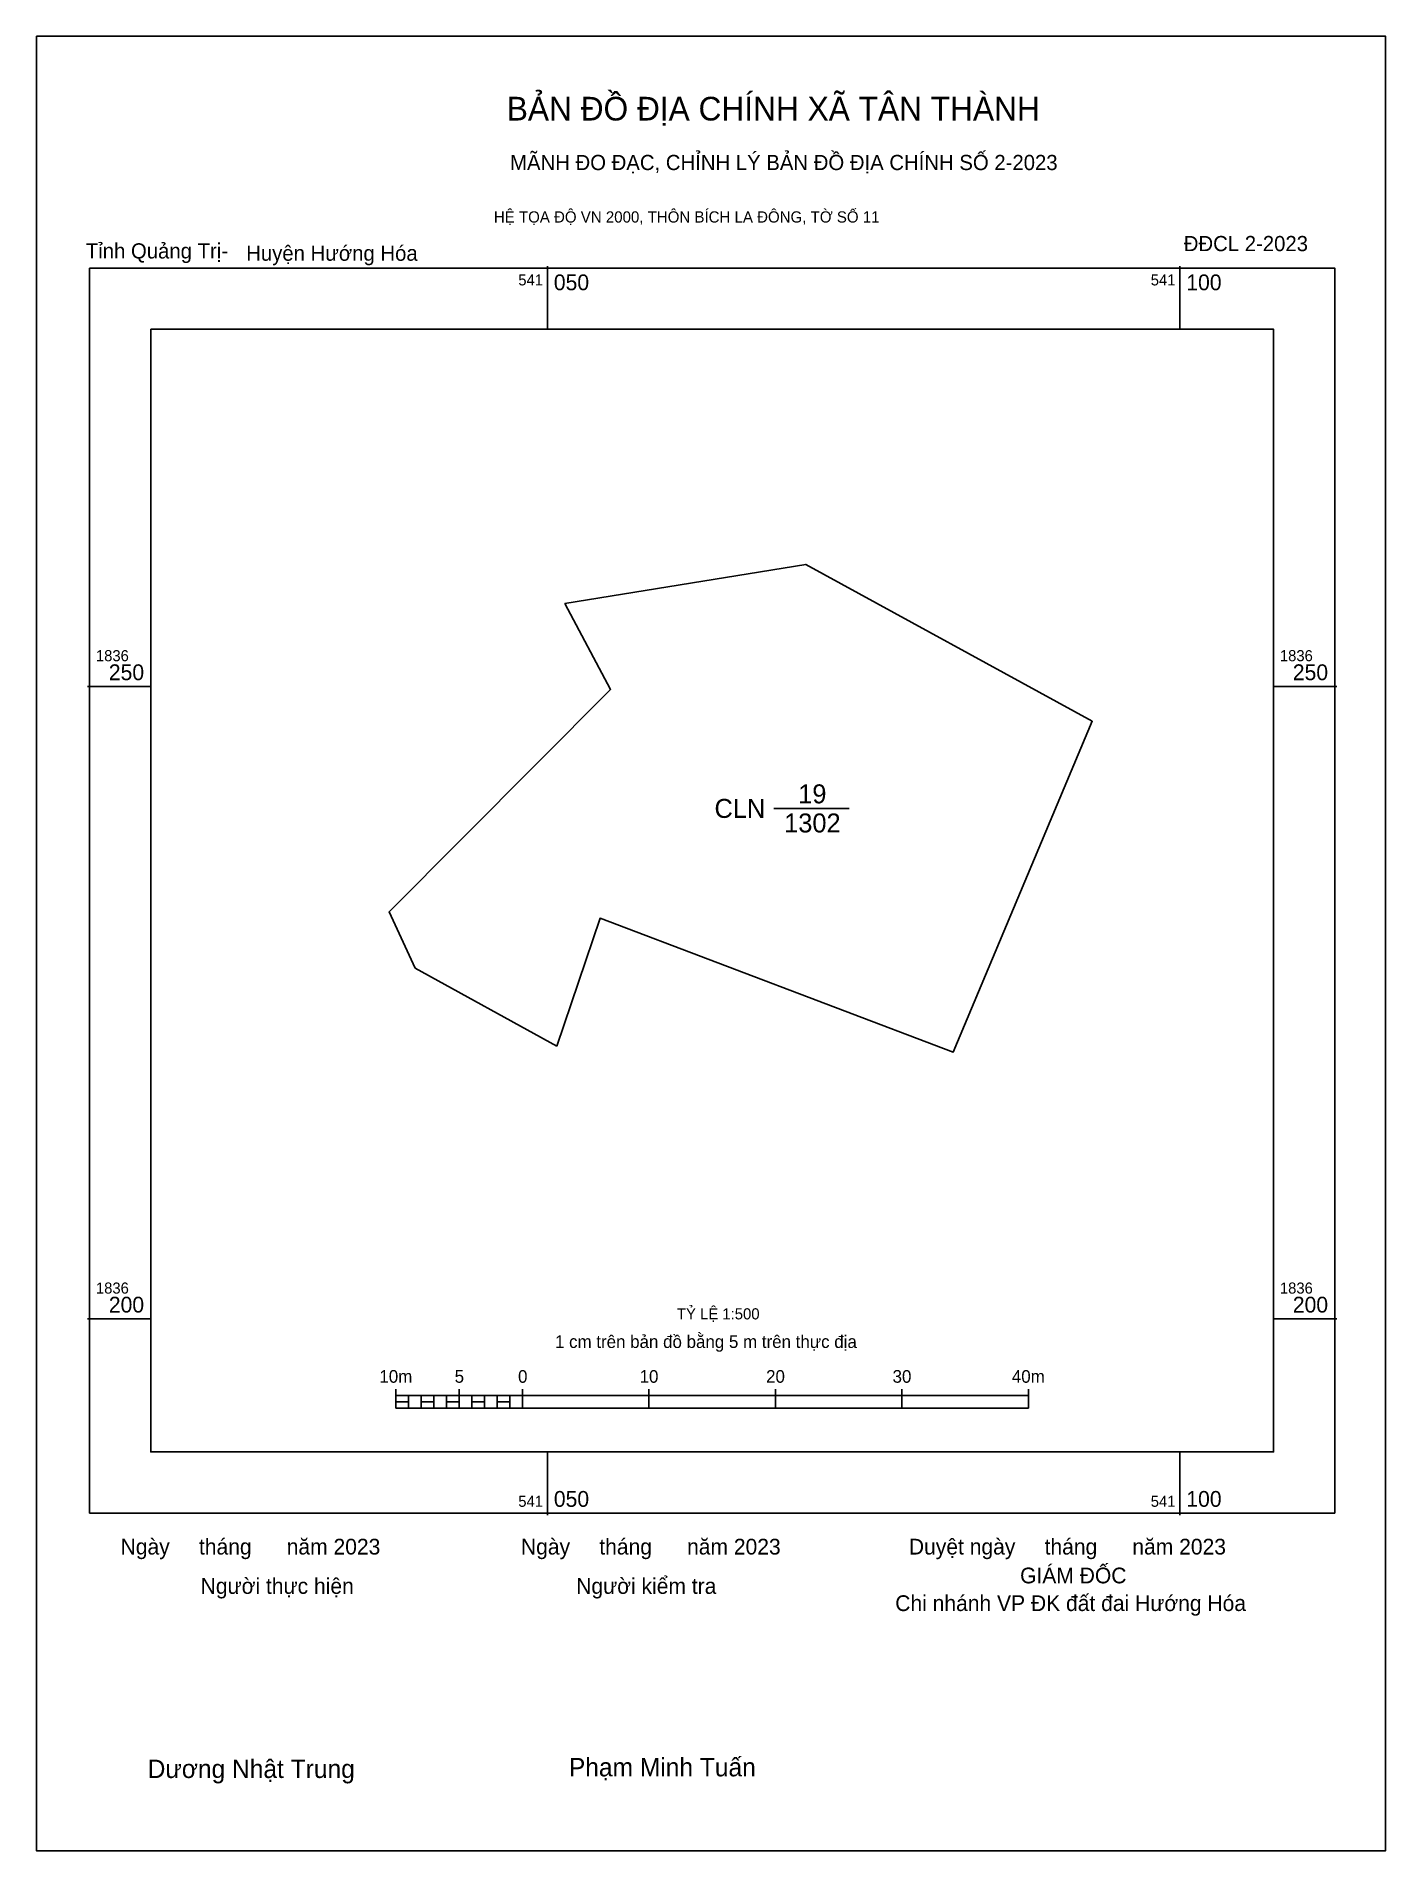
# Model space of a CAD drawing. Extents: x 541010 to 541116, y 1836158 to 1836301.
import ezdxf

# ---------------------------------------------------------------- set-up
doc = ezdxf.new("R2010")
doc.units = 0
for name, color, linetype in [('Level 10', 7, 'Continuous'), ('Level 13', 7, 'Continuous'), ('Level 15', 7, 'Continuous'), ('Level 27', 7, 'Continuous'), ('Level 6', 7, 'Continuous'), ('Level 62', 7, 'Continuous'), ('Level 63', 7, 'Continuous'), ('Level 9', 7, 'Continuous')]:
    doc.layers.add(name, color=color, linetype=linetype)

msp = doc.modelspace()

# ---------------------------------------------------------------- linework, layer by layer
at = {"layer": 'Level 10'}
msp.add_line((541067.9, 1836240.36), (541073.85, 1836240.36), dxfattribs=at)
msp.add_lwpolyline([(541050.73, 1836221.57), (541039.53, 1836227.74), (541037.47, 1836232.19), (541054.99, 1836249.77), (541051.37, 1836256.56), (541070.41, 1836259.64), (541093.07, 1836247.25), (541082.07, 1836221.09), (541054.15, 1836231.67)], close=True, dxfattribs=at)
at = {"layer": 'Level 15'}
msp.add_lwpolyline([(541009.59, 1836301.41), (541116.26, 1836301.41), (541116.26, 1836157.95), (541009.59, 1836157.95)], close=True, dxfattribs=at)
at = {"layer": 'Level 27'}
for p, q in [((541070.41, 1836259.64), (541070.4, 1836259.64)), ((541093.07, 1836247.25), (541093.07, 1836247.26)), ((541050.73, 1836221.57), (541050.73, 1836221.57)), ((541082.07, 1836221.09), (541082.07, 1836221.09))]:
    msp.add_line(p, q, dxfattribs=at)
at = {"layer": 'Level 62'}
msp.add_lwpolyline([(541018.64, 1836278.24), (541107.4, 1836278.24), (541107.4, 1836189.48), (541018.64, 1836189.48)], close=True, dxfattribs=at)
at = {"layer": 'Level 63'}
for p, q in [((541050, 1836283.24), (541050, 1836278.24)), ((541100, 1836283.24), (541100, 1836278.24)), ((541013.64, 1836250), (541018.64, 1836250)), ((541107.4, 1836250), (541112.4, 1836250)), ((541013.64, 1836200), (541018.64, 1836200)), ((541107.4, 1836200), (541112.4, 1836200)), ((541038.02, 1836194.45), (541038.02, 1836192.95)), ((541043.02, 1836194.45), (541043.02, 1836192.95)), ((541048.02, 1836194.45), (541048.02, 1836192.95)), ((541058.02, 1836194.45), (541058.02, 1836192.95)), ((541068.02, 1836194.45), (541068.02, 1836192.95)), ((541078.02, 1836194.45), (541078.02, 1836192.95)), ((541088.02, 1836194.45), (541088.02, 1836192.95)), ((541038.02, 1836193.95), (541088.02, 1836193.95)), ((541038.02, 1836192.95), (541088.02, 1836192.95)), ((541039.02, 1836193.95), (541039.02, 1836192.95)), ((541040.02, 1836193.95), (541040.02, 1836192.95)), ((541041.02, 1836193.95), (541041.02, 1836192.95)), ((541042.02, 1836193.95), (541042.02, 1836192.95)), ((541043.02, 1836193.95), (541043.02, 1836192.95)), ((541044.02, 1836193.95), (541044.02, 1836192.95)), ((541045.02, 1836193.95), (541045.02, 1836192.95)), ((541046.02, 1836193.95), (541046.02, 1836192.95)), ((541047.02, 1836193.95), (541047.02, 1836192.95)), ((541048.02, 1836193.95), (541048.02, 1836192.95)), ((541050, 1836189.48), (541050, 1836184.48)), ((541100, 1836189.48), (541100, 1836184.48))]:
    msp.add_line(p, q, dxfattribs=at)
for points in [[(541013.8, 1836283.08), (541112.24, 1836283.08), (541112.24, 1836184.64), (541013.8, 1836184.64)], [(541038.02, 1836193.45), (541039.02, 1836193.45), (541039.02, 1836192.95), (541038.02, 1836192.95)], [(541038.02, 1836193.45), (541039.02, 1836193.45), (541039.02, 1836192.95), (541038.02, 1836192.95)], [(541040.02, 1836193.45), (541041.02, 1836193.45), (541041.02, 1836192.95), (541040.02, 1836192.95)], [(541042.02, 1836193.45), (541043.02, 1836193.45), (541043.02, 1836192.95), (541042.02, 1836192.95)], [(541044.02, 1836193.45), (541045.02, 1836193.45), (541045.02, 1836192.95), (541044.02, 1836192.95)], [(541046.02, 1836193.45), (541047.02, 1836193.45), (541047.02, 1836192.95), (541046.02, 1836192.95)]]:
    msp.add_lwpolyline(points, close=True, dxfattribs=at)

# ---------------------------------------------------------------- texts
at = {"layer": 'Level 13'}
for s, p in [('19', (541069.82, 1836240.76)), ('CLN', (541063.2, 1836239.61)), ('1302', (541068.71, 1836238.46))]:
    msp.add_text(s, height=1.5, dxfattribs=at).set_placement(p)
at = {"layer": 'Level 6'}
msp.add_text('TỶ LỆ 1:500', height=0.879, dxfattribs=at).set_placement((541060.23, 1836199.96))
at = {"layer": 'Level 63'}
for s, height, p in [('BẢN ĐỒ ĐỊA CHÍNH XÃ TÂN THÀNH', 1.8718, (541046.78, 1836294.75)), ('MÃNH ĐO ĐẠC, CHỈNH LÝ BẢN ĐỒ ĐỊA CHÍNH SỐ 2-2023', 1.2011, (541047.04, 1836290.83)), ('HỆ TỌA ĐỘ VN 2000, THÔN BÍCH LA ĐÔNG, TỜ SỐ 11', 0.8891, (541045.76, 1836286.68)), ('541', 0.875, (541047.69, 1836281.71)), ('050', 1.25, (541050.5, 1836281.33)), ('541', 0.875, (541097.69, 1836281.71)), ('100', 1.25, (541100.5, 1836281.33)), ('1836', 0.875, (541014.3, 1836252)), ('1836', 0.875, (541107.9, 1836252)), ('250', 1.25, (541015.32, 1836250.5)), ('250', 1.25, (541108.92, 1836250.5)), ('1836', 0.875, (541014.3, 1836202)), ('1836', 0.875, (541107.9, 1836202)), ('200', 1.25, (541015.32, 1836200.5)), ('200', 1.25, (541108.92, 1836200.5)), ('1 cm trên bản đồ bằng 5 m trên thực địa', 1, (541050.59, 1836197.7)), ('10m', 1, (541036.71, 1836194.95)), ('5', 1, (541042.66, 1836194.95)), ('0', 1, (541047.67, 1836194.95)), ('10', 1, (541057.28, 1836194.95)), ('20', 1, (541067.28, 1836194.95)), ('30', 1, (541077.28, 1836194.95)), ('40m', 1, (541086.71, 1836194.95)), ('541', 0.875, (541047.69, 1836185.14)), ('050', 1.25, (541050.5, 1836185.14)), ('541', 0.875, (541097.69, 1836185.14)), ('100', 1.25, (541100.5, 1836185.14)), ('Ngày     tháng      năm 2023', 1.2442, (541016.25, 1836181.37)), ('Ngày     tháng      năm 2023', 1.2442, (541047.9, 1836181.37)), ('Duyệt ngày     tháng      năm 2023', 1.2442, (541078.57, 1836181.37)), ('Người kiểm tra', 1.2442, (541052.27, 1836178.26)), ('GIÁM ĐỐC', 1.244, (541087.36, 1836179.09)), ('Người thực hiện', 1.2442, (541022.58, 1836178.26)), ('Chi nhánh VP ĐK đất đai Hướng Hóa', 1.2442, (541077.49, 1836176.9)), ('Phạm Minh Tuấn', 1.4512, (541051.69, 1836163.83)), ('Dương Nhật Trung', 1.4512, (541018.39, 1836163.7))]:
    msp.add_text(s, height=height, dxfattribs=at).set_placement(p)
at = {"layer": 'Level 9'}
for s, p in [('Tỉnh Quảng Trị-', (541013.5, 1836283.84)), ('Huyện Hướng Hóa', (541026.18, 1836283.66)), ('ĐĐCL 2-2023', (541100.3, 1836284.42))]:
    msp.add_text(s, height=1.2011, dxfattribs=at).set_placement(p)

doc.saveas('drawing.dxf')
